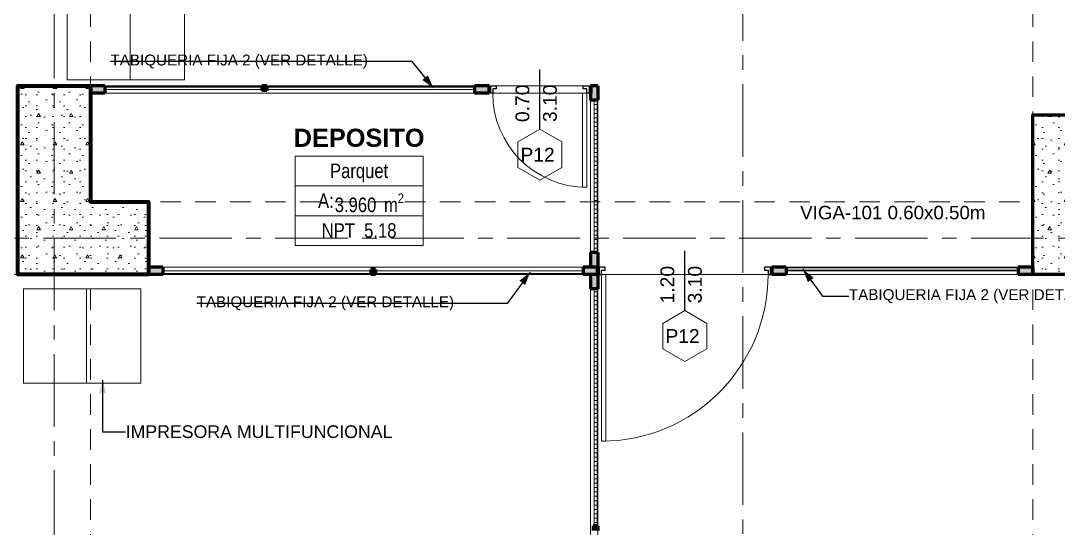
# Model space of a CAD drawing. Header units: inches. Extents: x -38 to 5698, y -33 to 92.
# Drawn here: x 108.59 to 115.75, y 27.95 to 31.45 of the extents above; entities that cross this region are included whole.
import ezdxf

# ---------------------------------------------------------------- set-up
doc = ezdxf.new("R2010")
doc.units = ezdxf.units.IN
doc.header["$MEASUREMENT"] = 0
doc.set_wipeout_variables(frame=1)
for name, pattern in [('Hidden Line', [0.195611, 0.141111, -0.0545]), ('Punto & Raya', [0.65, 0.5, -0.075, 0, -0.075]), ('Wipeout_Contour', [1, 0, -1])]:
    doc.linetypes.add(name, pattern=pattern)
for name, color, linetype in [('02 _ ARQ _ ALB _ Ejes Generales', 7, 'Continuous'), ('02 _ ARQ _ ALB _ Mobiliario', 7, 'Continuous'), ('02 _ ARQ _ ALB _ Muros Interiores', 7, 'Continuous'), ('02 _ ARQ _ ZON _ Espacio.3D', 7, 'Continuous'), ('08 _ STR _ EXT _ 06 Columnas', 7, 'Continuous'), ('08 _ STR _ EXT _ 09 Vigas', 7, 'Continuous'), ('Acabado - Muros', 7, 'Continuous'), ('Marcador - Secciones', 251, 'Continuous'), ('Notas - Etiquetas', 251, 'Continuous')]:
    doc.layers.add(name, color=color, linetype=linetype)
doc.styles.add('Estilo_Generado_4', font='swisse.ttf')
doc.styles.add('Estilo_Generado_8', font='arialbd.ttf')
doc.styles.add('Estilo_Generado_9', font='ARIALN.TTF')
doc.dimstyles.new('Estilo_Generado__8', dxfattribs={"dimtxt": 0.18, "dimasz": 0.0912, "dimexe": 0.18, "dimexo": 0.0625, "dimgap": 0, "dimtad": 0, "dimtih": 1, "dimtoh": 1, "dimdec": 4, "dimzin": 0, "dimdsep": 46, "dimcen": 0.09, "dimadec": 0, "dimazin": 0, "dimtfac": 1, "dimtdec": 4, "dimtmove": 0, "dimatfit": 3, "dimldrblk": 'ARROWHEAD_5', "dimfxl": 1, "dimtolj": 1, "dimtzin": 0, "dimarcsym": 0})
pattern_1 = [(0, (92.500015, 3e-09), (0, 0.030000001), [])]
pattern_2 = [(0, (92.5, 3e-09), (0, 0.3897114), [0.024375, -0.200625]), (0, (92.6125, 0.19486), (0, 0.3897114), [0.024375, -0.200625]), (60, (92.5, 3e-09), (-0.3375, 0.1948557), [0.024375, -0.200625]), (60, (92.725, 3e-09), (-0.3375, 0.1948557), [0.024375, -0.200625]), (120, (92.5244, 3e-09), (0.3375, 0.1948557), [0.024375, -0.200625]), (120, (92.7494, 3e-09), (0.3375, 0.1948557), [0.024375, -0.200625]), (0, (92.500015, 0.0375), (0, 0.075), [0, -0.075, 0, -0.1125]), (45, (92.537515, 0.0375), (-0.05303301, 0.05303301), [0, -0.05625, 0, -0.09375])]

# ---------------------------------------------------------------- blocks, each defined once
blk = doc.blocks.new('ARROWHEAD_5')
at = {"linetype": 'Continuous', "lineweight": 0}
blk.add_hatch(color=0, dxfattribs=at).paths.add_polyline_path([(-1, 0.2679), (0, 0), (-1, -0.2679)])
at = {"color": 0, "linetype": 'Continuous', "lineweight": 0}
blk.add_line((0, 0), (-1, 0), dxfattribs=at)

msp = doc.modelspace()

# ---------------------------------------------------------------- hatches: boundary and pattern name
at = {"layer": '08 _ STR _ EXT _ 06 Columnas', "linetype": 'Continuous', "lineweight": 9}
h = msp.add_hatch(dxfattribs=at)
h.set_pattern_fill('HORMIGÓN_EN_MASA_0002', style=0, pattern_type=2)
h.set_pattern_definition(pattern_2)
h.paths.add_polyline_path([(116.67, 29.7), (116.67, 30.1999), (116.07, 30.2), (116.07, 30.8001), (115.57, 30.8002), (115.57, 29.7)])

# ---------------------------------------------------------------- linework, layer by layer
at = {"layer": '02 _ ARQ _ ALB _ Ejes Generales', "color": 252, "linetype": 'Punto & Raya', "lineweight": 13}
msp.add_line((108.82, 3.05), (108.82, 44.9), dxfattribs=at)
at = {"layer": '02 _ ARQ _ ALB _ Mobiliario', "color": 175, "linetype": 'Continuous', "lineweight": 13, "flags": 128}
for points in [[(109.3436, 31.6919), (108.9086, 31.6919), (108.9086, 31.0419), (109.3436, 31.0419)], [(109.3436, 31.6919), (109.3436, 31.0419), (109.7186, 31.0419), (109.7186, 31.6919)], [(109.0436, 29.6), (108.6086, 29.6), (108.6086, 28.95), (109.0436, 28.95)], [(109.0436, 29.6), (109.0436, 28.95), (109.4186, 28.95), (109.4186, 29.6)]]:
    msp.add_lwpolyline(points, close=True, dxfattribs=at)
at = {"layer": '02 _ ARQ _ ALB _ Muros Interiores', "color": 152, "linetype": 'Continuous', "lineweight": 25}
for p, q in [((112.17, 30.7001), (112.17, 31.1126)), ((113.17, 29.45), (113.17, 29.8625))]:
    msp.add_line(p, q, dxfattribs=at)
at = {"layer": '02 _ ARQ _ ALB _ Muros Interiores', "color": 7, "linetype": 'Continuous', "lineweight": 80}
for p, q in [((111.82, 31.0001), (111.82, 30.9501)), ((111.82, 31.0001), (111.82, 30.9501)), ((111.82, 31.0001), (111.82, 30.9501)), ((112.52, 31.0001), (112.52, 30.9501)), ((112.52, 31.0001), (112.52, 30.9501)), ((112.52, 31.0001), (112.52, 30.9501)), ((112.57, 29.7), (112.57, 29.75)), ((112.57, 29.7), (112.57, 29.75)), ((112.57, 29.7), (112.57, 29.75)), ((113.77, 29.7), (113.77, 29.75)), ((113.77, 29.7), (113.77, 29.75)), ((113.77, 29.7), (113.77, 29.75))]:
    msp.add_line(p, q, dxfattribs=at)
at = {"layer": '02 _ ARQ _ ALB _ Muros Interiores', "color": 165, "linetype": 'Continuous', "lineweight": 25}
for p, q in [((111.82, 30.9501), (111.82, 31.0001)), ((111.82, 31.0001), (111.87, 31.0001)), ((111.87, 31.0001), (111.87, 30.9801)), ((112.47, 30.9801), (112.47, 31.0001)), ((112.47, 31.0001), (112.52, 31.0001)), ((112.52, 31.0001), (112.52, 30.9501)), ((111.845, 30.9501), (111.82, 30.9501)), ((111.87, 30.9801), (111.845, 30.9801)), ((111.845, 30.9801), (111.845, 30.9501)), ((112.495, 30.9801), (112.47, 30.9801)), ((112.495, 30.9501), (112.495, 30.9801)), ((112.52, 30.9501), (112.495, 30.9501)), ((112.57, 29.75), (112.57, 29.7)), ((112.62, 29.75), (112.57, 29.75)), ((112.595, 29.7), (112.595, 29.73)), ((112.595, 29.73), (112.62, 29.73)), ((112.62, 29.73), (112.62, 29.75)), ((113.72, 29.75), (113.72, 29.73)), ((113.77, 29.75), (113.72, 29.75)), ((113.72, 29.73), (113.745, 29.73)), ((113.745, 29.73), (113.745, 29.7)), ((113.77, 29.7), (113.77, 29.75)), ((112.57, 29.7), (112.595, 29.7)), ((113.745, 29.7), (113.77, 29.7))]:
    msp.add_line(p, q, dxfattribs=at)
at = {"layer": '02 _ ARQ _ ALB _ Muros Interiores', "color": 165, "linetype": 'Continuous', "lineweight": 15}
for p, q in [((112.495, 30.9501), (112.465, 30.9501)), ((112.465, 30.9501), (112.465, 30.3001)), ((112.595, 29.7), (112.625, 29.7)), ((112.625, 29.7), (112.625, 28.55))]:
    msp.add_line(p, q, dxfattribs=at)
at = {"layer": '02 _ ARQ _ ALB _ Muros Interiores', "color": 251, "linetype": 'Continuous', "lineweight": 13, "flags": 128}
for points in [[(112.17, 30.3501), (112.3216, 30.4376), (112.3216, 30.6126), (112.17, 30.7001), (112.0185, 30.6126), (112.0185, 30.4376)], [(113.17, 29.1), (113.3216, 29.1875), (113.3216, 29.3625), (113.17, 29.45), (113.0185, 29.3625), (113.0185, 29.1875)]]:
    msp.add_lwpolyline(points, close=True, dxfattribs=at)
at = {"layer": '02 _ ARQ _ ALB _ Muros Interiores', "color": 7, "linetype": 'Continuous', "lineweight": 80, "flags": 128}
for points in [[(112.57, 29.75), (112.57, 29.75)], [(112.57, 29.75), (112.57, 29.7)]]:
    msp.add_lwpolyline(points, dxfattribs=at)
at = {"layer": '02 _ ARQ _ ZON _ Espacio.3D', "color": 252, "linetype": 'Continuous', "lineweight": 13}
for p, q in [((111.3651, 30.5157), (110.4816, 30.5157)), ((110.4816, 30.5157), (110.4816, 29.8981)), ((110.4816, 30.5157), (111.3651, 30.5157)), ((110.4816, 30.3099), (110.4816, 30.5157)), ((111.3651, 29.8981), (111.3651, 30.5157)), ((111.3651, 30.5157), (111.3651, 30.3099)), ((111.3651, 30.3099), (110.4816, 30.3099)), ((110.4816, 30.3099), (111.3651, 30.3099)), ((110.4816, 30.104), (110.4816, 30.3099)), ((111.3651, 30.3099), (111.3651, 30.104)), ((111.3651, 30.104), (110.4816, 30.104)), ((110.4816, 30.104), (111.3651, 30.104)), ((110.4816, 29.8981), (110.4816, 30.104)), ((111.3651, 30.104), (111.3651, 29.8981)), ((110.4816, 29.8981), (111.3651, 29.8981)), ((111.3651, 29.8981), (110.4816, 29.8981))]:
    msp.add_line(p, q, dxfattribs=at)
at = {"layer": '02 _ ARQ _ ZON _ Espacio.3D', "color": 254, "linetype": 'Continuous', "lineweight": 0, "flags": 128}
for points in [[(100.82, 33.75), (100.82, 29.75), (101.57, 29.75), (101.57, 30.7), (102.07, 30.7), (102.07, 30.2), (102.57, 30.2), (102.57, 29.7), (108.57, 29.7), (108.57, 31.0002), (112.57, 31.0001), (112.57, 29.6999), (115.57, 29.7), (115.57, 30.8002), (116.07, 30.8001)], [(143.92, 29.7), (115.57, 29.7), (112.57, 29.7), (112.57, 17.4), (137.07, 17.4)]]:
    msp.add_lwpolyline(points, dxfattribs=at)
at = {"layer": '02 _ ARQ _ ZON _ Espacio.3D', "color": 9, "linetype": 'Continuous', "lineweight": 5, "flags": 128}
msp.add_lwpolyline([(109.07, 30.2), (109.47, 30.1999), (109.47, 29.75), (112.52, 29.75), (112.52, 30.9501), (109.07, 30.9501)], close=True, dxfattribs=at)
at = {"layer": '02 _ ARQ _ ZON _ Espacio.3D', "color": 254, "linetype": 'Continuous', "lineweight": 0, "flags": 128}
msp.add_lwpolyline([(100.8201, 17.4), (112.52, 17.4), (112.52, 29.6999), (100.82, 29.7), (100.82, 27.9653), (102.07, 27.9653), (102.07, 27.7902), (100.82, 27.7902)], close=True, dxfattribs=at)
at = {"layer": '08 _ STR _ EXT _ 06 Columnas', "color": 7, "linetype": 'Continuous', "lineweight": 60, "flags": 128}
msp.add_lwpolyline([(116.67, 29.7), (115.57, 29.7), (115.57, 30.8002), (116.07, 30.8001), (116.07, 30.2), (116.67, 30.1999)], close=True, dxfattribs=at)
at = {"layer": '08 _ STR _ EXT _ 09 Vigas', "color": 251, "linetype": 'Hidden Line', "lineweight": 13}
for p, q in [((109.07, 30.2), (109.07, 39.4)), ((115.57, 30.2), (115.57, 39.4)), ((109.07, 17.4), (109.07, 29.7)), ((115.57, 17.4), (115.57, 29.7))]:
    msp.add_line(p, q, dxfattribs=at)
at = {"layer": 'Acabado - Muros', "color": 7, "linetype": 'Continuous', "lineweight": 60}
for p, q in [((109.07, 31.0001), (109.07, 30.9501)), ((111.82, 31.0001), (111.82, 30.9501)), ((112.57, 31.0001), (112.52, 31.0001)), ((109.47, 29.75), (109.47, 29.7)), ((112.57, 29.75), (112.52, 29.75)), ((112.57, 29.75), (112.57, 29.7)), ((113.77, 29.75), (113.77, 29.7)), ((115.57, 29.75), (115.57, 29.7)), ((112.57, 29.6999), (112.52, 29.6999))]:
    msp.add_line(p, q, dxfattribs=at)
at = {"layer": 'Marcador - Secciones', "color": 251, "linetype": 'Punto & Raya', "lineweight": 13}
msp.add_line((113.57, 46.2111), (113.57, 0.8878), dxfattribs=at)

# ---------------------------------------------------------------- texts
at = {"layer": '02 _ ARQ _ ALB _ Muros Interiores', "color": 251, "lineweight": 25, "char_height": 0.095, "attachment_point": 7, "rotation": 90, "style": 'Estilo_Generado_4'}
for s, insert in [('\\A1;{\\pql;\\pt0;\\fSwis721 Ex BT|b0|i0|c0|p34;0.70\\fSwis721 Ex BT|b0|i0|c0|p34;\\A1{\\H.66x;\\S^  ;}\\fSwis721 Ex BT|b0|i0|c0|p34;\\fSwis721 Ex BT|b0|i0|c0|p34;}', (112.125, 30.7501)), ('\\A1;{\\pql;\\pt0;\\fSwis721 Ex BT|b0|i0|c0|p34;3.10\\fSwis721 Ex BT|b0|i0|c0|p34;\\A1{\\H.66x;\\S^  ;}\\fSwis721 Ex BT|b0|i0|c0|p34;\\fSwis721 Ex BT|b0|i0|c0|p34;}', (112.315, 30.7501)), ('\\A1;{\\pql;\\pt0;\\fSwis721 Ex BT|b0|i0|c0|p34;1.20\\fSwis721 Ex BT|b0|i0|c0|p34;\\A1{\\H.66x;\\S^  ;}\\fSwis721 Ex BT|b0|i0|c0|p34;\\fSwis721 Ex BT|b0|i0|c0|p34;}', (113.125, 29.5)), ('\\A1;{\\pql;\\pt0;\\fSwis721 Ex BT|b0|i0|c0|p34;3.10\\fSwis721 Ex BT|b0|i0|c0|p34;\\A1{\\H.66x;\\S^  ;}\\fSwis721 Ex BT|b0|i0|c0|p34;\\fSwis721 Ex BT|b0|i0|c0|p34;}', (113.315, 29.5))]:
    msp.add_mtext(s, dxfattribs=dict(at, insert=insert))
at = {"layer": '02 _ ARQ _ ALB _ Muros Interiores', "color": 251, "lineweight": 25, "char_height": 0.095, "attachment_point": 7, "style": 'Estilo_Generado_4'}
for insert in [(112.0367, 30.4776), (113.0367, 29.2275)]:
    msp.add_mtext('\\A1;{\\pql;\\pt0;\\fSwis721 Ex BT|b0|i0|c0|p34;P12\\fSwis721 Ex BT|b0|i0|c0|p34;\\fSwis721 Ex BT|b0|i0|c0|p34;\\fSwis721 Ex BT|b0|i0|c0|p34;}', dxfattribs=dict(at, insert=insert))
at = {"layer": '02 _ ARQ _ ZON _ Espacio.3D', "color": 252, "lineweight": 25, "attachment_point": 2}
for s, insert, char_height, style in [('\\A1;{\\pqc;\\pt0;\\fArial|b1|i0|c0|p34;DEPOSITO}', (110.9234, 30.7042), 0.125, 'Estilo_Generado_8'), ('\\A1;{\\pqc;\\pt0;\\fArial Narrow|b0|i0|c0|p34;Parquet}', (110.9234, 30.4639), 0.1, 'Estilo_Generado_9'), ('\\A1;{\\pqc;\\pt0;\\fArial Narrow|b0|i0|c0|p34;A: }', (110.6942, 30.258), 0.1, 'Estilo_Generado_9'), ('\\A1;{\\pqc;\\pt0,0.3;\\fArial Narrow|b0|i0|c0|p34;3.960\\fArial Narrow|b0|i0|c0|p34;\\A1{\\H.66x;\\S^  ;}\\fArial Narrow|b0|i0|c0|p34; m\\fArial Narrow|b0|i0|c0|p34;\\A1{\\H.66x;\\S2^  ;}}', (110.994, 30.2584), 0.1, 'Estilo_Generado_9'), ('\\A1;{\\pqc;\\pt0;\\fArial Narrow|b0|i0|c0|p34;NPT  5.18}', (110.9234, 30.0525), 0.1, 'Estilo_Generado_9')]:
    msp.add_mtext(s, dxfattribs=dict(at, insert=insert, char_height=char_height, style=style))
at = {"layer": 'Notas - Etiquetas', "color": 8, "linetype": 'Continuous', "lineweight": 13, "style": 'Estilo_Generado_4'}
for s, insert, char_height, attachment_point in [('\\A1;{\\pql;\\fSwis721 Ex BT|b0|i0|c0|p34;TABIQUERIA FIJA 2 (VER DETALLE)\\fSwis721 Ex BT|b0|i0|c0|p34; }', (109.2084, 31.1664), 0.075, 4), ('\\A1;{\\pql;\\fSwis721 Ex BT|b0|i0|c0|p34;VIGA-101\\fSwis721 Ex BT|b0|i0|c0|p34; \\fSwis721 Ex BT|b0|i0|c0|p34;0.60\\fSwis721 Ex BT|b0|i0|c0|p34;x\\fSwis721 Ex BT|b0|i0|c0|p34;0.50\\fSwis721 Ex BT|b0|i0|c0|p34;m}', (113.9659, 30.1724), 0.0925, 1), ('\\A1;{\\pql;\\fSwis721 Ex BT|b0|i0|c0|p34;TABIQUERIA FIJA 2 (VER DETALLE)\\fSwis721 Ex BT|b0|i0|c0|p34; }', (114.3022, 29.549), 0.075, 4), ('\\A1;{\\pql;\\fSwis721 Ex BT|b0|i0|c0|p34;TABIQUERIA FIJA 2 (VER DETALLE)\\fSwis721 Ex BT|b0|i0|c0|p34; }', (109.8031, 29.4998), 0.075, 4)]:
    msp.add_mtext(s, dxfattribs=dict(at, insert=insert, char_height=char_height, attachment_point=attachment_point))
at = {"layer": 'Notas - Etiquetas', "color": 8, "linetype": 'Continuous', "lineweight": 35, "insert": (109.313, 28.6151), "char_height": 0.0875, "attachment_point": 4, "style": 'Estilo_Generado_4'}
msp.add_mtext('\\A1;{\\pql;\\fSwis721 Ex BT|b0|i0|c0|p34;IMPRESORA MULTIFUNCIONAL}', dxfattribs=at)

# ---------------------------------------------------------------- leaders
at = {"layer": 'Notas - Etiquetas', "color": 8, "linetype": 'Continuous', "lineweight": 13, "annotation_type": 0, "has_hookline": 1, "hookline_direction": 0, "text_width": 2.0495}
msp.add_leader([(109.1543, 28.9703), (109.1543, 28.6151), (109.313, 28.6151)], dimstyle='Estilo_Generado__8', dxfattribs=at)

# ---------------------------------------------------------------- next in the draw order: wipeouts: each hides what was drawn before it
at = {"color": 254, "linetype": 'Wipeout_Contour', "lineweight": 0, "ltscale": 4938.370711}
msp.add_wipeout([(110.2865, 30.9671), (110.27, 30.9671), (110.27, 30.9501), (111.72, 30.9501), (111.72, 31.0001), (110.2865, 31.0001)], dxfattribs=at).dxf.layer = 'Acabado - Muros'
at = {"color": 254, "linetype": 'Wipeout_Contour', "lineweight": 0, "ltscale": 3298.655709}
msp.add_wipeout([(112.57, 29.85), (112.57, 30.9001), (112.52, 30.9001), (112.52, 29.85)], dxfattribs=at).dxf.layer = 'Acabado - Muros'
at = {"color": 254, "linetype": 'Wipeout_Contour', "lineweight": 0, "ltscale": 4934.80044}
msp.add_wipeout([(109.57, 29.75), (109.57, 29.7), (111.0035, 29.7), (111.0035, 29.733), (111.02, 29.733), (111.02, 29.75)], dxfattribs=at).dxf.layer = 'Acabado - Muros'
at = {"color": 254, "linetype": 'Wipeout_Contour', "lineweight": 0, "ltscale": 3307.054657}
msp.add_wipeout([(115.47, 29.75), (113.87, 29.75), (113.87, 29.7), (115.47, 29.7)], dxfattribs=at).dxf.layer = 'Acabado - Muros'
at = {"color": 254, "linetype": 'Wipeout_Contour', "lineweight": 0, "ltscale": 4947.85492}
msp.add_wipeout([(112.52, 29.5999), (112.52, 27.95), (112.537, 27.95), (112.537, 27.9665), (112.57, 27.9665), (112.57, 29.5999)], dxfattribs=at).dxf.layer = 'Acabado - Muros'

# ---------------------------------------------------------------- next in the draw order: linework, layer by layer
at = {"layer": '02 _ ARQ _ ALB _ Muros Interiores', "color": 165, "linetype": 'Continuous', "lineweight": 15}
for p, q in [((112.495, 30.3001), (112.495, 30.9501)), ((112.465, 30.3001), (112.495, 30.3001))]:
    msp.add_line(p, q, dxfattribs=at)
at = {"layer": '02 _ ARQ _ ALB _ Muros Interiores', "color": 7, "linetype": 'Continuous', "lineweight": 15}
msp.add_arc((112.495, 30.9501), 0.65, 180, 270, dxfattribs=at)
at = {"layer": 'Acabado - Muros', "color": 251, "linetype": 'Continuous', "lineweight": 13, "flags": 128}
for points in [[(112.52, 30.9001), (112.52, 29.85)], [(112.57, 30.9001), (112.57, 29.85)], [(113.87, 29.75), (115.47, 29.75)], [(113.87, 29.7), (115.47, 29.7)], [(112.52, 25.8), (112.52, 27.95), (112.52, 29.5999)], [(112.57, 27.9665), (112.57, 29.5999)]]:
    msp.add_lwpolyline(points, dxfattribs=at)

# ---------------------------------------------------------------- next in the draw order: wipeouts: each hides what was drawn before it
at = {"color": 254, "linetype": 'Wipeout_Contour', "lineweight": 0, "ltscale": 4931.262457}
msp.add_wipeout([(109.17, 30.9501), (110.27, 30.9501), (110.27, 30.9671), (110.2535, 30.9671), (110.2535, 31.0001), (109.17, 31.0001)], dxfattribs=at).dxf.layer = 'Acabado - Muros'
at = {"color": 254, "linetype": 'Wipeout_Contour', "lineweight": 0, "ltscale": 4942.615823}
msp.add_wipeout([(111.02, 29.733), (111.0365, 29.733), (111.0365, 29.7), (112.47, 29.7), (112.47, 29.75), (111.02, 29.75)], dxfattribs=at).dxf.layer = 'Acabado - Muros'

# ---------------------------------------------------------------- next in the draw order: linework, layer by layer
at = {"layer": 'Acabado - Muros', "color": 251, "linetype": 'Continuous', "lineweight": 13, "flags": 128}
for points in [[(109.17, 31.0001), (110.2535, 31.0001)], [(110.2865, 31.0001), (111.72, 31.0001)], [(109.17, 30.9501), (110.27, 30.9501), (111.72, 30.9501)], [(109.57, 29.75), (111.02, 29.75), (112.47, 29.75)], [(109.57, 29.7), (111.0035, 29.7)], [(111.0365, 29.7), (112.47, 29.7)]]:
    msp.add_lwpolyline(points, dxfattribs=at)

# ---------------------------------------------------------------- next in the draw order: wipeouts: each hides what was drawn before it
at = {"color": 254, "linetype": 'Wipeout_Contour', "lineweight": 0, "ltscale": 3298.695683}
msp.add_wipeout([(112.565, 29.85), (112.565, 30.9001), (112.545, 30.9001), (112.545, 29.85)], dxfattribs=at).dxf.layer = 'Acabado - Muros'
at = {"color": 254, "linetype": 'Wipeout_Contour', "lineweight": 0, "ltscale": 3307.056096}
msp.add_wipeout([(115.47, 29.745), (113.87, 29.745), (113.87, 29.725), (115.47, 29.725)], dxfattribs=at).dxf.layer = 'Acabado - Muros'
at = {"color": 254, "linetype": 'Wipeout_Contour', "lineweight": 0, "ltscale": 3298.468233}
msp.add_wipeout([(112.565, 29.5999), (112.545, 29.5999), (112.545, 27.9665), (112.565, 27.9665)], dxfattribs=at).dxf.layer = 'Acabado - Muros'

# ---------------------------------------------------------------- next in the draw order: hatches: boundary and pattern name
at = {"layer": 'Acabado - Muros', "linetype": 'Continuous', "lineweight": 0}
for points in [[(112.57, 30.9001), (112.57, 31.0001), (112.52, 31.0001), (112.52, 30.9001)], [(112.57, 29.85), (112.52, 29.85), (112.52, 29.75), (112.57, 29.75)], [(113.87, 29.75), (113.77, 29.75), (113.77, 29.7), (113.87, 29.7)], [(115.47, 29.75), (115.47, 29.7), (115.57, 29.7), (115.57, 29.75)], [(112.57, 29.5999), (112.57, 29.6999), (112.52, 29.6999), (112.52, 29.5999)], [(112.537, 27.9665), (112.537, 27.9335), (112.57, 27.9335), (112.57, 27.9665)]]:
    msp.add_hatch(color=254, dxfattribs=at).paths.add_polyline_path(points)
h = msp.add_hatch(dxfattribs=at)
h.set_pattern_fill('CONTRACHAPADO_0002', color=254, style=0, pattern_type=2)
h.set_pattern_definition(pattern_1)
h.paths.add_polyline_path([(112.565, 29.85), (112.565, 30.9001), (112.545, 30.9001), (112.545, 29.85)])
h = msp.add_hatch(dxfattribs=at)
h.set_pattern_fill('CONTRACHAPADO_0002', color=254, style=0, pattern_type=2)
h.set_pattern_definition(pattern_1)
h.paths.add_polyline_path([(115.47, 29.745), (113.87, 29.745), (113.87, 29.725), (115.47, 29.725)])
h = msp.add_hatch(dxfattribs=at)
h.set_pattern_fill('CONTRACHAPADO_0002', color=254, style=0, pattern_type=2)
h.set_pattern_definition(pattern_1)
h.paths.add_polyline_path([(112.565, 29.5999), (112.545, 29.5999), (112.545, 27.9665), (112.565, 27.9665)])

# ---------------------------------------------------------------- next in the draw order: linework, layer by layer
at = {"layer": '02 _ ARQ _ ALB _ Ejes Generales', "color": 252, "linetype": 'Punto & Raya', "lineweight": 13}
msp.add_line((98.3454, 29.95), (147.07, 29.95), dxfattribs=at)
at = {"layer": '02 _ ARQ _ ALB _ Muros Interiores', "color": 165, "linetype": 'Continuous', "lineweight": 15}
for p, q in [((112.595, 28.55), (112.595, 29.7)), ((112.625, 28.55), (112.595, 28.55))]:
    msp.add_line(p, q, dxfattribs=at)
at = {"layer": '02 _ ARQ _ ALB _ Muros Interiores', "color": 7, "linetype": 'Continuous', "lineweight": 15}
msp.add_arc((112.595, 29.7), 1.15, 270, 0, dxfattribs=at)
at = {"layer": '08 _ STR _ EXT _ 09 Vigas', "color": 251, "linetype": 'Hidden Line', "lineweight": 13}
msp.add_line((109.07, 30.2), (115.57, 30.2), dxfattribs=at)
at = {"layer": 'Acabado - Muros', "color": 7, "linetype": 'Continuous', "lineweight": 60}
for p, q in [((112.52, 31.0001), (112.52, 30.9001)), ((112.57, 31.0001), (112.57, 30.9001)), ((112.57, 30.9001), (112.52, 30.9001)), ((112.52, 29.85), (112.52, 29.75)), ((112.57, 29.85), (112.52, 29.85)), ((112.57, 29.85), (112.57, 29.75)), ((113.87, 29.75), (113.77, 29.75)), ((113.87, 29.75), (113.87, 29.7)), ((115.47, 29.75), (115.47, 29.7)), ((115.57, 29.75), (115.47, 29.75)), ((112.52, 29.6999), (112.52, 29.5999)), ((112.57, 29.6999), (112.57, 29.5999)), ((113.87, 29.7), (113.77, 29.7)), ((115.57, 29.7), (115.47, 29.7)), ((112.57, 29.5999), (112.52, 29.5999)), ((112.537, 27.9665), (112.537, 27.9335)), ((112.57, 27.9665), (112.537, 27.9665)), ((112.57, 27.9665), (112.57, 27.9335))]:
    msp.add_line(p, q, dxfattribs=at)
at = {"layer": 'Acabado - Muros', "color": 7, "linetype": 'Continuous', "lineweight": 13, "flags": 128}
for points in [[(112.565, 29.85), (112.545, 29.85), (112.545, 30.9001), (112.565, 30.9001)], [(115.47, 29.745), (115.47, 29.725), (113.87, 29.725), (113.87, 29.745)], [(112.565, 29.5999), (112.545, 29.5999), (112.545, 27.9665), (112.565, 27.9665)]]:
    msp.add_lwpolyline(points, close=True, dxfattribs=at)

# ---------------------------------------------------------------- next in the draw order: leaders
at = {"layer": 'Notas - Etiquetas', "color": 8, "linetype": 'Continuous', "lineweight": 13, "annotation_type": 0, "has_hookline": 1, "hookline_direction": 0, "text_width": 1.9482}
msp.add_leader([(113.9851, 29.735), (114.1208, 29.549), (114.3022, 29.549)], dimstyle='Estilo_Generado__8', dxfattribs=at)

# ---------------------------------------------------------------- next in the draw order: wipeouts: each hides what was drawn before it
at = {"color": 254, "linetype": 'Wipeout_Contour', "lineweight": 0, "ltscale": 3287.420795}
msp.add_wipeout([(110.2535, 30.9951), (109.17, 30.9951), (109.17, 30.9751), (110.2535, 30.9751)], dxfattribs=at).dxf.layer = 'Acabado - Muros'
at = {"color": 254, "linetype": 'Wipeout_Contour', "lineweight": 0, "ltscale": 3289.531608}
msp.add_wipeout([(111.0035, 29.705), (111.0035, 29.725), (109.57, 29.725), (109.57, 29.705)], dxfattribs=at).dxf.layer = 'Acabado - Muros'

# ---------------------------------------------------------------- next in the draw order: hatches: boundary and pattern name
at = {"layer": '08 _ STR _ EXT _ 06 Columnas', "linetype": 'Continuous', "lineweight": 9}
h = msp.add_hatch(dxfattribs=at)
h.set_pattern_fill('HORMIGÓN_EN_MASA_0002', style=0, pattern_type=2)
h.set_pattern_definition(pattern_2)
h.paths.add_polyline_path([(109.47, 29.7), (109.47, 30.1999), (109.07, 30.2), (109.07, 31.0001), (108.57, 31.0002), (108.57, 29.7)])
at = {"layer": 'Acabado - Muros', "linetype": 'Continuous', "lineweight": 0}
for points in [[(109.17, 31.0001), (109.07, 31.0001), (109.07, 30.9501), (109.17, 30.9501)], [(109.57, 29.7), (109.57, 29.75), (109.47, 29.75), (109.47, 29.7)]]:
    msp.add_hatch(color=254, dxfattribs=at).paths.add_polyline_path(points)
h = msp.add_hatch(dxfattribs=at)
h.set_pattern_fill('CONTRACHAPADO_0002', color=254, style=0, pattern_type=2)
h.set_pattern_definition(pattern_1)
h.paths.add_polyline_path([(110.2535, 30.9951), (109.17, 30.9951), (109.17, 30.9751), (110.2535, 30.9751)])

# ---------------------------------------------------------------- next in the draw order: linework, layer by layer
at = {"layer": '08 _ STR _ EXT _ 06 Columnas', "color": 7, "linetype": 'Continuous', "lineweight": 80, "flags": 128}
msp.add_lwpolyline([(109.47, 29.7), (108.57, 29.7), (108.57, 31.0002), (109.07, 31.0001), (109.07, 30.2), (109.47, 30.1999)], close=True, dxfattribs=at)
at = {"layer": 'Acabado - Muros', "color": 7, "linetype": 'Continuous', "lineweight": 60}
for p, q in [((109.17, 31.0001), (109.07, 31.0001)), ((109.17, 31.0001), (109.17, 30.9501)), ((109.17, 30.9501), (109.07, 30.9501)), ((109.57, 29.75), (109.47, 29.75)), ((109.57, 29.75), (109.57, 29.7)), ((109.57, 29.7), (109.47, 29.7))]:
    msp.add_line(p, q, dxfattribs=at)
at = {"layer": 'Acabado - Muros', "color": 7, "linetype": 'Continuous', "lineweight": 13, "flags": 128}
for points in [[(110.2535, 30.9951), (110.2535, 30.9751), (109.17, 30.9751), (109.17, 30.9951)], [(111.0035, 29.705), (111.0035, 29.725), (109.57, 29.725), (109.57, 29.705)]]:
    msp.add_lwpolyline(points, close=True, dxfattribs=at)

# ---------------------------------------------------------------- next in the draw order: wipeouts: each hides what was drawn before it
at = {"color": 254, "linetype": 'Wipeout_Contour', "lineweight": 0, "ltscale": 3292.583171}
msp.add_wipeout([(111.72, 30.9951), (110.2865, 30.9951), (110.2865, 30.9751), (111.72, 30.9751)], dxfattribs=at).dxf.layer = 'Acabado - Muros'
at = {"color": 254, "linetype": 'Wipeout_Contour', "lineweight": 0, "ltscale": 3295.393801}
msp.add_wipeout([(112.47, 29.705), (112.47, 29.725), (111.0365, 29.725), (111.0365, 29.705)], dxfattribs=at).dxf.layer = 'Acabado - Muros'

# ---------------------------------------------------------------- next in the draw order: hatches: boundary and pattern name
at = {"layer": 'Acabado - Muros', "linetype": 'Continuous', "lineweight": 0}
for points in [[(110.2865, 30.9671), (110.2865, 31.0001), (110.2535, 31.0001), (110.2535, 30.9671)], [(111.72, 31.0001), (111.72, 30.9501), (111.82, 30.9501), (111.82, 31.0001)], [(111.0365, 29.733), (111.0035, 29.733), (111.0035, 29.7), (111.0365, 29.7)], [(112.47, 29.7), (112.57, 29.7), (112.57, 29.75), (112.47, 29.75)]]:
    msp.add_hatch(color=254, dxfattribs=at).paths.add_polyline_path(points)
h = msp.add_hatch(dxfattribs=at)
h.set_pattern_fill('CONTRACHAPADO_0002', color=254, style=0, pattern_type=2)
h.set_pattern_definition(pattern_1)
h.paths.add_polyline_path([(111.72, 30.9951), (110.2865, 30.9951), (110.2865, 30.9751), (111.72, 30.9751)])

# ---------------------------------------------------------------- next in the draw order: linework, layer by layer
at = {"layer": '08 _ STR _ EXT _ 09 Vigas', "color": 251, "linetype": 'Hidden Line', "lineweight": 13}
msp.add_line((102.07, 29.7), (122.57, 29.7), dxfattribs=at)
at = {"layer": 'Acabado - Muros', "color": 7, "linetype": 'Continuous', "lineweight": 60}
for p, q in [((110.2865, 31.0001), (110.2535, 31.0001)), ((110.2535, 31.0001), (110.2535, 30.9671)), ((110.2865, 31.0001), (110.2865, 30.9671)), ((111.72, 31.0001), (111.72, 30.9501)), ((111.82, 31.0001), (111.72, 31.0001)), ((110.2865, 30.9671), (110.2535, 30.9671)), ((111.82, 30.9501), (111.72, 30.9501)), ((111.0365, 29.733), (111.0035, 29.733)), ((111.0035, 29.733), (111.0035, 29.7)), ((111.0365, 29.733), (111.0365, 29.7)), ((112.47, 29.75), (112.47, 29.7)), ((112.57, 29.75), (112.47, 29.75)), ((111.0365, 29.7), (111.0035, 29.7)), ((112.57, 29.7), (112.47, 29.7))]:
    msp.add_line(p, q, dxfattribs=at)
at = {"layer": 'Acabado - Muros', "color": 7, "linetype": 'Continuous', "lineweight": 13, "flags": 128}
for points in [[(111.72, 30.9951), (111.72, 30.9751), (110.2865, 30.9751), (110.2865, 30.9951)], [(112.47, 29.705), (112.47, 29.725), (111.0365, 29.725), (111.0365, 29.705)]]:
    msp.add_lwpolyline(points, close=True, dxfattribs=at)

# ---------------------------------------------------------------- next in the draw order: leaders
at = {"layer": 'Notas - Etiquetas', "color": 8, "linetype": 'Continuous', "lineweight": 13, "annotation_type": 0, "has_hookline": 1, "hookline_direction": 1, "text_width": 1.9482}
for points in [[(111.4362, 30.9851), (111.2891, 31.1664), (109.2084, 31.1664)], [(112.103, 29.715), (111.945, 29.4998), (109.8031, 29.4998)]]:
    msp.add_leader(points, dimstyle='Estilo_Generado__8', dxfattribs=at)

doc.saveas('drawing.dxf')
